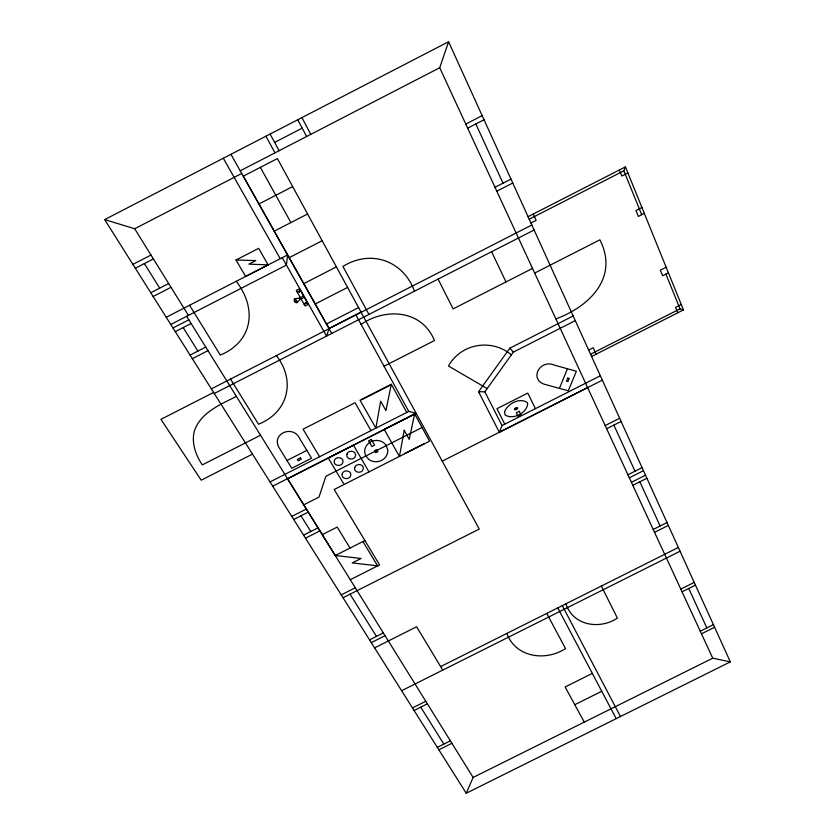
<?xml version="1.0" encoding="UTF-8"?>
<svg xmlns="http://www.w3.org/2000/svg" width="835" height="835" viewBox="0 0 835 835"><rect width="100%" height="100%" fill="white"/><g stroke="black" fill="none" stroke-linecap="round" stroke-linejoin="round"><path stroke-width="1.25" d="M391.312 384.277L385.927 410.632L380.666 401.186L375.865 428.105L360.042 400.195L391.312 384.277L406.76 412.406M329.063 328.677L326.579 336.087L282.23 257.671M730.322 661.873L712.735 658.178L439.721 67.739L448.593 41.75L104.678 219.605L466.243 793.25L730.322 661.873L448.593 41.75M573.175 315.985L509.82 348.195L478.57 391.73L499.361 432.332L502.044 425.558L600.344 375.771M529.213 219.219L623.849 170.81L625.436 166.875L683.458 309.9L680.034 308.856L590.564 354.238M559.398 388.379L568.291 390.79L576.369 371.251L554.586 365.198C539.253 358.372 528.044 381.104 546.612 384.841L559.398 388.379L567.445 368.778M466.243 793.25L473.121 777.458L712.735 658.178M478.57 391.73L484.843 391.772L513.4 352.078L575.284 320.63M274.632 142.409L302.197 128.162M240.219 170.799L439.721 67.739M104.678 219.605L134.685 228.748L241.722 173.461M132.89 264.361L150.989 255.03M258.965 203.959L292.667 186.591M135.333 268.233L153.4 258.923M465.773 124.071L482.16 115.637M467.673 128.162L484.029 119.749M150.77 292.73L168.66 283.524M274.256 231.138L307.604 213.979M153.149 296.508L171.018 287.323M236.002 260.009L258.652 248.35L268.129 264.893L245.636 276.448L236.002 260.009L255.76 260.583L248.882 264.121L268.129 264.893M166.228 317.258L287.564 254.925L286.426 265.092L170.778 324.471M289.181 257.671L322.174 240.73M172.981 327.967L188.835 319.826M175.287 331.631L191.121 323.51M303.783 283.618L336.421 266.887M495.009 187.301L510.999 179.107M297.208 292.073L300.443 290.476M496.804 191.194L512.763 183.011M303.543 295.955L299.024 298.272L294.901 298.638L294.181 299.264L294.369 301.289L295.162 302.437L297.197 302.667L299.775 299.598L304.295 297.291M190.077 355.094L205.744 347.057M192.332 358.674L207.978 350.658M304.211 304.42L307.405 302.781M315.244 303.982L347.611 287.407M528.064 216.693L625.436 166.875M358.601 307.583L326.506 323.99L243.319 176.164L277.397 158.566L361.044 312.092L329.199 328.374L326.683 323.907M627.91 172.96L621.856 176.049L619.372 169.975M530.945 223.018L536.143 220.356L533.273 214.021M211.359 388.859L531.843 224.991M213.603 392.419L160.936 419.347L201.204 480.208L252.483 454.104M214.282 393.494L534.118 230.011M361.096 324.387C385.812 307.405 422.072 309.91 434.45 340.544L384.027 366.241M236.399 396.395C220.471 404.484 200.838 412.406 194.44 430.766C191.163 442.665 195.714 454.981 202.279 464.907L260.52 435.233M641.927 207.518L635.957 210.556L638.357 216.432L644.276 213.311M532.521 268.421L453.123 308.898L438.114 279.161M534.671 273.076L599.895 239.812C619.027 277.408 589.593 306.57 555.859 318.907M287.605 478.852L414.661 413.93L429.545 441.183L334.177 489.508L379.581 564.909L350.314 579.678M361.607 399.767L390.06 385.279M666.163 267.231L660.349 270.185L662.635 275.78L668.438 272.826M286.958 460.502L291.739 468.258L311.549 458.196L300.026 439.127C293.189 423.428 269.235 434.367 280.09 449.261L286.958 460.502L306.831 450.399M270.008 481.92L408.774 411.415L416.164 413.304L272.701 486.179M422.061 427.478L325.88 476.284L318.991 497.096L303.742 504.831M588.654 350.053L593.205 347.746L596.117 354.186M681.318 304.462L675.588 307.363L677.801 312.781M591.577 356.493L683.521 309.879M404.453 453.676L424.42 443.552M291.749 516.406L306.351 509.006M293.701 519.495L308.272 512.106M442.237 461.16L587.6 387.544M499.361 432.332L602.348 380.175M303.564 535.152L318.041 527.824M305.485 538.189L319.93 530.872M322.32 534.619L337.204 527.094L350.032 548.063M364.926 540.537L335.232 555.546L287.428 478.591M605.187 425.579L619.653 418.272M606.648 428.752L621.094 421.456M341.212 594.875L355.282 587.777M343.018 597.745L479.248 529.066L361.106 312.29M627.93 474.76L642.084 467.642M629.329 477.797L643.461 470.679M631.417 482.317L645.518 475.209M632.815 485.323L646.895 478.236M369.561 639.871L383.338 632.94M371.293 642.606L385.05 635.696M374.612 647.876L416.634 626.761L442.759 670.108M653.221 529.463L667.019 522.533M654.546 532.344L668.334 525.424M440.64 666.591L678.344 547.468M401.614 690.722L680.055 551.225M412.469 707.944L425.787 701.275M414.087 710.501L427.384 703.842M680.786 589.092L694.209 582.381M682.049 591.806L695.451 585.105M437.31 747.356L450.368 740.843M438.855 749.809L451.902 743.307M592.328 673.407L565.128 686.975L584.281 722.118M700.262 631.208L713.414 624.643M701.463 633.817L714.603 627.262M574.793 704.709L601.753 691.276M377.775 565.817L352.213 562.936L361.044 558.469L335.294 555.505M487.129 388.588L448.499 366.012C461.024 343.268 491.773 338.321 511.385 354.885M509.82 348.195L513.4 352.078M144.361 263.578L159.715 288.127M183.199 327.57L197.905 351.076M300.986 515.8L310.797 531.488M350.042 594.207L376.449 636.406M420.736 707.172L443.834 744.1M186.654 316.319L473.121 777.458M230.533 379.048L258.506 424.232C288.315 412.396 296.007 380.468 276.333 355.637M134.685 228.748L188.439 315.411M189.576 305.276L220.315 355.105C253.433 341.244 256.992 307.958 236.232 281.301M362.933 541.55L377.629 565.89M319.596 456.724L303.063 429.2L355.073 402.731L370.959 430.63M344.062 484.477L328.28 458.029L353.487 445.222L368.966 471.848M223.31 158.253L280.236 258.693M300.339 297.604L296.279 290.444L299.494 288.795L308.292 304.347L305.099 305.986L301.091 298.93M299.348 298.105L300.099 299.441M230.94 154.308L331.745 333.447M506.845 633.41C515.675 657.583 545.672 661.602 565.525 648.576L546.737 613.422M260.353 167.365L290.914 222.569M355.929 314.941L408.774 411.415M265.916 136.22L274.976 152.847M270.102 134.059L279.13 150.707M368.955 314.43L342.935 266.438C370.719 249.07 403.295 260.541 414.473 291.164M557.77 607.89L616.188 718.653M297.761 119.76L306.612 136.512M301.936 117.589L310.766 134.362M562.299 605.625L620.468 716.524M565.921 603.809C572.935 625.728 599.718 629.924 617.389 618.119L601.336 586.055M484.843 391.772L502.044 425.558M504.757 424.117L496.94 408.712L527.772 393.076L535.392 408.607M491.627 251.815L505.989 281.959M475.846 123.956L503.004 183.199M613.871 425.098L635.007 471.201M639.85 481.785L660.12 525.998M688.75 588.456L706.838 627.92M623.849 170.81L641.718 214.72M665.892 274.099L680.034 308.856M504.549 411.676L505.112 415.005C513.128 420.12 527.021 413.022 527.699 403.555L527.125 402.397C519.349 397.387 507.764 403.722 504.549 411.676M375.28 450.869L375.938 452.017L377.201 451.38L376.543 450.232L375.28 450.869M374.571 450.681L375.719 452.685L377.921 451.568L376.773 449.564L374.571 450.681M334.365 460.555C332.685 465.763 341.411 467.381 342.83 462.58C344.521 457.361 335.774 455.743 334.365 460.555M346.984 454.146C345.283 459.365 354.009 460.993 355.428 456.181C357.15 450.963 348.393 449.324 346.984 454.146M342.225 473.779C340.555 478.946 349.218 480.501 350.616 475.762C352.307 470.575 343.623 469.019 342.225 473.779M354.771 467.412C353.069 472.589 361.732 474.155 363.142 469.406C364.864 464.218 356.169 462.653 354.771 467.412M404.213 430.296L399.443 456.453L384.204 429.399L414.661 413.93L409.233 439.346L404.213 430.296M294.995 298.648C293.492 302.312 301.017 305.412 295.016 298.617M514.579 408.68L514.475 409.734L516.26 409.766L517.909 407.991L515.967 407.647L514.579 408.68M515.237 408.691L515.174 409.296L516.197 409.307L517.136 408.305L515.237 408.691M567.758 378.067L566.474 381.177L567.977 381.585L569.261 378.474L567.758 378.067M299.546 291.895C298.617 292.793 298.523 290.392 299.546 291.895M305.683 302.719C304.305 302.928 306.508 304.326 305.683 302.719M300.454 457.883L297.291 459.49L298.095 460.805L301.247 459.198L300.454 457.883M371.304 439.461L368.611 440.828L371.888 446.537L374.571 445.17L371.304 439.461M371.888 441.266L369.884 442.289A11.847 10.511 -15.8 0 0 364.697 452.299L365.469 455.43L368.882 459.532A11.857 10.521 -15.8 0 0 380.562 460.91L382.555 459.897A11.857 10.531 -15.8 0 0 387.764 449.95L385.989 445.003L383.641 442.686A11.847 10.521 -15.7 0 0 371.899 441.266M519.255 411.311L516.312 412.793L518.107 416.383L521.04 414.901L519.255 411.311"/></g></svg>
